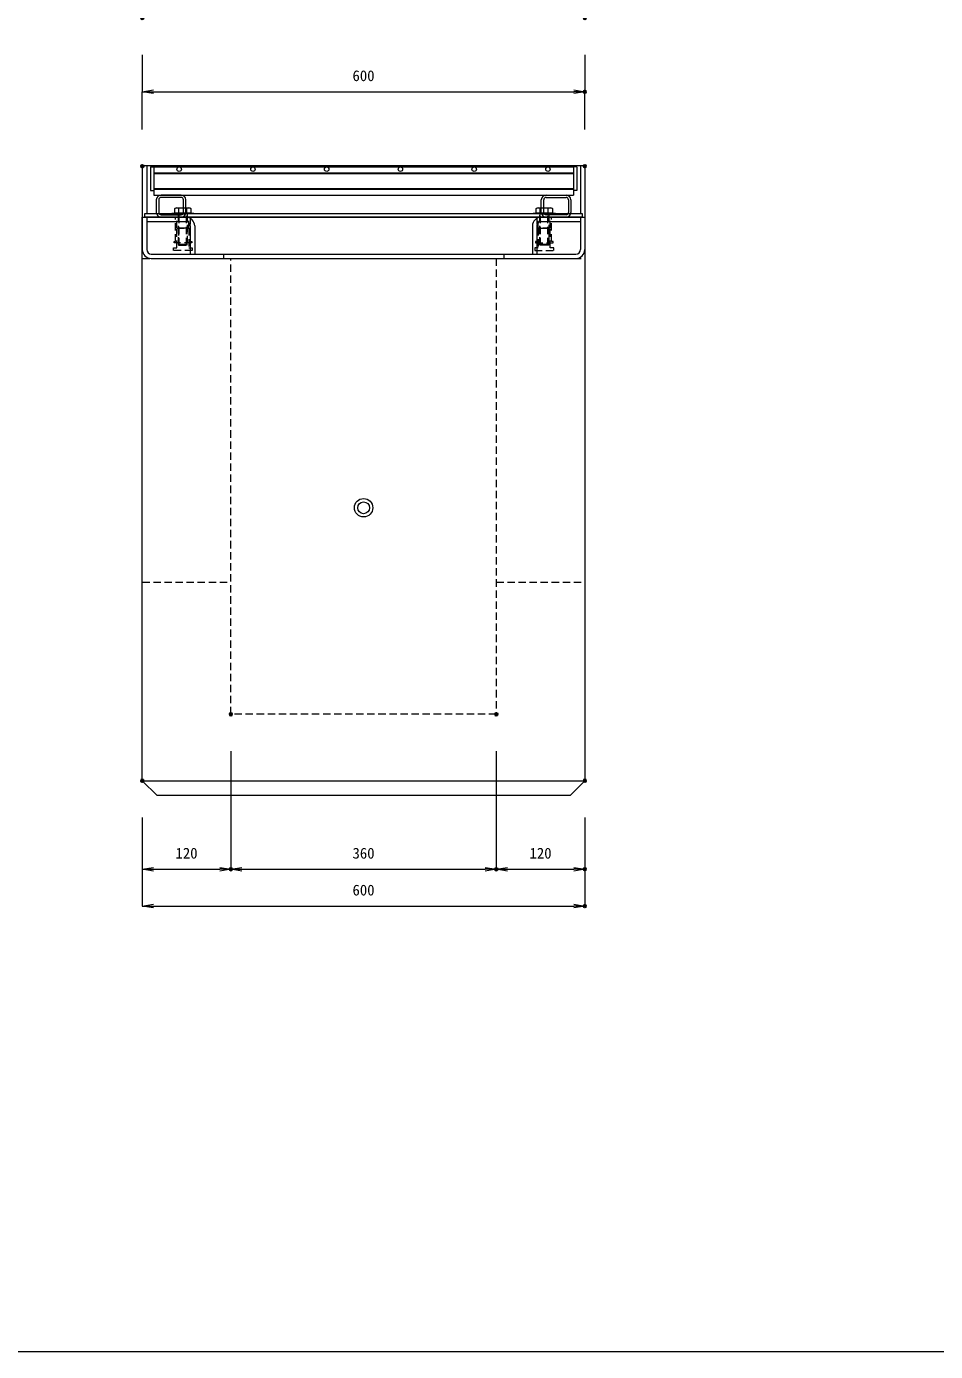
# Model space of a CAD drawing. Units: millimetres, scale not verified. Extents: x -4001 to -111, y -120 to 2720.
# Drawn here: x -2768 to -1536, y -120 to 1676 of the extents above; entities that cross this region are included whole.
import ezdxf
from ezdxf.enums import TextEntityAlignment as Align

# ---------------------------------------------------------------- set-up
doc = ezdxf.new("R2010")
doc.units = ezdxf.units.MM
doc.header["$LTSCALE"] = 20
doc.header["$PDMODE"] = 32
doc.header["$PDSIZE"] = 4
doc.linetypes.add('USER1', pattern=[0.75, 0.5, -0.25])
for name, color, linetype, lineweight in [('0-1_TITLE', 7, 'Continuous', 18), ('0-3_KIJUN', 3, 'Continuous', 18), ('0-5_SUNPO', 3, 'Continuous', 18), ('0-6_UKEWAKU', 4, 'Continuous', 18), ('0-7_GRE', 5, 'Continuous', 18), ('0-9__0-0_0', 7, 'Continuous', 18)]:
    doc.layers.add(name, color=color, linetype=linetype, lineweight=lineweight)
doc.layers.add('0-A__0-2_DEFPOINTS', color=7, linetype='Continuous')
doc.styles.add('ＭＳ ゴシック', font='')
doc.styles.get('ＭＳ ゴシック').set_extended_font_data('MS Gothic')

# ---------------------------------------------------------------- blocks, each defined once
blk = doc.blocks.new('W1-2_INST_C')
at = {"layer": '0-3_KIJUN', "color": 7, "linetype": 'USER1'}
for p, q in [((-8.23, -15), (-8.23, 0)), ((8.22, -15), (8.22, 0))]:
    blk.add_line(p, q, dxfattribs=at)
for points in [[(10, 0), (-10, 0), (-10, -33), (-12, -33), (-12, -35), (12, -35), (12, -33), (10, -33)], [(8.22, -15), (-8.23, -15), (-8.23, -41.5), (-12.75, -41.5), (-12.75, -45), (12.75, -45), (12.75, -41.5), (8.22, -41.5)], [(-6, -15), (6, -15), (6, -38), (-6, -38)]]:
    blk.add_lwpolyline(points, close=True, dxfattribs=at)
blk = doc.blocks.new('_OPEN')
at = {"layer": '0-9__0-0_0'}
blk.add_line((0, 0), (-1, 0), dxfattribs=at)
blk.add_lwpolyline([(-1, 0.167), (0, 0), (-1, -0.167)], dxfattribs=at)
blk = doc.blocks.new('_D5')
at = {"layer": '0-5_SUNPO'}
for p, q in [((1380.02, 1817.93), (1380.02, 1868.93)), ((1395.02, 1868.93), (1965.02, 1868.93)), ((1980.02, 1817.93), (1980.02, 1868.93))]:
    blk.add_line(p, q, dxfattribs=at)
at = {"layer": '0-A__0-2_DEFPOINTS'}
for p in [(1980.02, 1868.93), (1380.02, 1767.93), (1980.02, 1767.93)]:
    blk.add_point(p, dxfattribs=at)
at = {"layer": '0-5_SUNPO', "xscale": 15, "yscale": 15, "rotation": 180}
blk.add_blockref('_OPEN', (1380.02, 1868.93), dxfattribs=at)
at = {"layer": '0-5_SUNPO', "xscale": 15, "yscale": 15}
blk.add_blockref('_OPEN', (1980.02, 1868.93), dxfattribs=at)
at = {"layer": '0-5_SUNPO', "color": 7, "style": 'ＭＳ ゴシック'}
blk.add_text('600', height=14.66, dxfattribs=at).set_placement((1665.02, 1878.93), align=Align.BOTTOM_LEFT)
blk = doc.blocks.new('_D6')
at = {"layer": '0-5_SUNPO'}
for p, q in [((1380.02, 1918.93), (1380.02, 1868.93)), ((1980.02, 1918.93), (1980.02, 1868.93)), ((1395.02, 1868.93), (1965.02, 1868.93))]:
    blk.add_line(p, q, dxfattribs=at)
at = {"layer": '0-A__0-2_DEFPOINTS'}
for p in [(1380.02, 1968.93), (1980.02, 1968.93), (1980.02, 1868.93)]:
    blk.add_point(p, dxfattribs=at)
at = {"layer": '0-5_SUNPO', "xscale": 15, "yscale": 15, "rotation": 180}
blk.add_blockref('_OPEN', (1380.02, 1868.93), dxfattribs=at)
at = {"layer": '0-5_SUNPO', "xscale": 15, "yscale": 15}
blk.add_blockref('_OPEN', (1980.02, 1868.93), dxfattribs=at)
at = {"layer": '0-5_SUNPO', "color": 7, "style": 'ＭＳ ゴシック'}
blk.add_text('600', height=14.66, dxfattribs=at).set_placement((1665.02, 1878.93), align=Align.BOTTOM_LEFT)
blk = doc.blocks.new('_D45')
at = {"layer": '0-5_SUNPO'}
for p, q in [((1500.02, 974.93), (1500.02, 814.93)), ((1380.02, 884.93), (1380.02, 814.93)), ((1395.02, 814.93), (1485.02, 814.93))]:
    blk.add_line(p, q, dxfattribs=at)
at = {"layer": '0-A__0-2_DEFPOINTS'}
for p in [(1500.02, 1024.93), (1380.02, 934.93), (1500.02, 814.93)]:
    blk.add_point(p, dxfattribs=at)
at = {"layer": '0-5_SUNPO', "xscale": 15, "yscale": 15, "rotation": 180}
blk.add_blockref('_OPEN', (1380.02, 814.93), dxfattribs=at)
at = {"layer": '0-5_SUNPO', "xscale": 15, "yscale": 15}
blk.add_blockref('_OPEN', (1500.02, 814.93), dxfattribs=at)
at = {"layer": '0-5_SUNPO', "color": 7, "style": 'ＭＳ ゴシック'}
blk.add_text('120', height=14.66, dxfattribs=at).set_placement((1425.02, 824.93), align=Align.BOTTOM_LEFT)
blk = doc.blocks.new('_D46')
at = {"layer": '0-5_SUNPO'}
for p, q in [((1500.02, 974.93), (1500.02, 814.93)), ((1860.02, 974.93), (1860.02, 814.93)), ((1515.02, 814.93), (1845.02, 814.93))]:
    blk.add_line(p, q, dxfattribs=at)
at = {"layer": '0-A__0-2_DEFPOINTS'}
for p in [(1500.02, 1024.93), (1860.02, 1024.93), (1860.02, 814.93)]:
    blk.add_point(p, dxfattribs=at)
at = {"layer": '0-5_SUNPO', "xscale": 15, "yscale": 15, "rotation": 180}
blk.add_blockref('_OPEN', (1500.02, 814.93), dxfattribs=at)
at = {"layer": '0-5_SUNPO', "xscale": 15, "yscale": 15}
blk.add_blockref('_OPEN', (1860.02, 814.93), dxfattribs=at)
at = {"layer": '0-5_SUNPO', "color": 7, "style": 'ＭＳ ゴシック'}
blk.add_text('360', height=14.66, dxfattribs=at).set_placement((1665.02, 824.93), align=Align.BOTTOM_LEFT)
blk = doc.blocks.new('_D47')
at = {"layer": '0-5_SUNPO'}
for p, q in [((1860.02, 974.93), (1860.02, 814.93)), ((1980.02, 884.93), (1980.02, 814.93)), ((1875.02, 814.93), (1965.02, 814.93))]:
    blk.add_line(p, q, dxfattribs=at)
at = {"layer": '0-A__0-2_DEFPOINTS'}
for p in [(1860.02, 1024.93), (1980.02, 934.93), (1980.02, 814.93)]:
    blk.add_point(p, dxfattribs=at)
at = {"layer": '0-5_SUNPO', "xscale": 15, "yscale": 15, "rotation": 180}
blk.add_blockref('_OPEN', (1860.02, 814.93), dxfattribs=at)
at = {"layer": '0-5_SUNPO', "xscale": 15, "yscale": 15}
blk.add_blockref('_OPEN', (1980.02, 814.93), dxfattribs=at)
at = {"layer": '0-5_SUNPO', "color": 7, "style": 'ＭＳ ゴシック'}
blk.add_text('120', height=14.66, dxfattribs=at).set_placement((1905.02, 824.93), align=Align.BOTTOM_LEFT)
blk = doc.blocks.new('_D48')
at = {"layer": '0-5_SUNPO'}
for p, q in [((1380.02, 884.93), (1380.02, 764.93)), ((1980.02, 884.93), (1980.02, 764.93)), ((1395.02, 764.93), (1965.02, 764.93))]:
    blk.add_line(p, q, dxfattribs=at)
at = {"layer": '0-A__0-2_DEFPOINTS'}
for p in [(1380.02, 934.93), (1980.02, 934.93), (1980.02, 764.93)]:
    blk.add_point(p, dxfattribs=at)
at = {"layer": '0-5_SUNPO', "xscale": 15, "yscale": 15, "rotation": 180}
blk.add_blockref('_OPEN', (1380.02, 764.93), dxfattribs=at)
at = {"layer": '0-5_SUNPO', "xscale": 15, "yscale": 15}
blk.add_blockref('_OPEN', (1980.02, 764.93), dxfattribs=at)
at = {"layer": '0-5_SUNPO', "color": 7, "style": 'ＭＳ ゴシック'}
blk.add_text('600', height=14.66, dxfattribs=at).set_placement((1665.02, 774.93), align=Align.BOTTOM_LEFT)
blk = doc.blocks.new('M16_insert')
at = {"layer": '0-3_KIJUN'}
for radius in [12.5, 8]:
    blk.add_circle((0, 0), radius, dxfattribs=at)
blk = doc.blocks.new('A$C26397C12')
at = {"layer": '0-7_GRE'}
for p, q in [((0, 0), (0, -32)), ((0, 0), (4.5, 0)), ((4.5, 0), (4.5, -32)), ((4.5, 0), (4.5, -38)), ((4.5, 0), (573.5, 0)), ((573.5, 0), (573.5, -32)), ((578, 0), (573.5, 0)), ((573.5, 0), (573.5, -38)), ((578, 0), (578, -32)), ((4.5, -8), (573.5, -8)), ((4.5, -9), (573.5, -9)), ((0, -32), (4.5, -32)), ((4.5, -29), (573.5, -29)), ((4.5, -30), (573.5, -30)), ((578, -32), (573.5, -32)), ((4.5, -38), (573.5, -38)), ((8, -44.4), (8, -61.6)), ((11.2, -44.4), (11.2, -61.6)), ((41.6, -38), (14.4, -38)), ((41.6, -41.2), (14.4, -41.2)), ((44.8, -61.6), (44.8, -44.4)), ((48, -61.6), (48, -44.4)), ((530, -61.6), (530, -44.4)), ((533.2, -61.6), (533.2, -44.4)), ((536.4, -38), (563.6, -38)), ((536.4, -41.2), (563.6, -41.2)), ((566.8, -44.4), (566.8, -61.6)), ((570, -44.4), (570, -61.6)), ((14.4, -64.8), (41.6, -64.8)), ((14.4, -68), (41.6, -68)), ((563.6, -64.8), (536.4, -64.8)), ((563.6, -68), (536.4, -68))]:
    blk.add_line(p, q, dxfattribs=at)
for centre in [(39, -3), (139, -3), (239, -3), (339, -3), (439, -3), (539, -3)]:
    blk.add_circle(centre, 3, dxfattribs=at)
for centre, radius, start, end in [((14.4, -44.4), 6.4, 90, 180), ((14.4, -44.4), 3.2, 90, 180), ((41.6, -44.4), 6.4, 0, 90), ((41.6, -44.4), 3.2, 0, 90), ((536.4, -44.4), 6.4, 90, 180), ((536.4, -44.4), 3.2, 90, 180), ((563.6, -44.4), 6.4, 0, 90), ((563.6, -44.4), 3.2, 0, 90), ((14.4, -61.6), 6.4, 180, 270), ((14.4, -61.6), 3.2, 180, 270), ((41.6, -61.6), 3.2, 270, 0), ((41.6, -61.6), 6.4, 270, 0), ((536.4, -61.6), 6.4, 180, 270), ((536.4, -61.6), 3.2, 180, 270), ((563.6, -61.6), 3.2, 270, 0), ((563.6, -61.6), 6.4, 270, 0)]:
    blk.add_arc(centre, radius, start, end, dxfattribs=at)
blk = doc.blocks.new('A$C47765BBA')
at = {"layer": '0-6_UKEWAKU'}
for p, q in [((0, 0), (600, 0)), ((0, 0), (0, -114)), ((6, 0), (6, -65.5)), ((594, 0), (594, -65.5)), ((600, 0), (600, -114)), ((0, -70), (59, -70)), ((597, -65.5), (3, -65.5)), ((3, -65.5), (3, -70)), ((597, -70), (3, -70)), ((6, -70), (6, -114)), ((541, -70), (600, -70)), ((594, -70), (594, -114)), ((597, -70), (597, -65.5)), ((6, -76), (59, -76)), ((65, -82), (65, -120)), ((71, -82), (71, -120)), ((529, -82), (529, -120)), ((535, -82), (535, -120)), ((541, -76), (594, -76)), ((12, -120), (588, -120)), ((110, -120), (110, -126)), ((490, -120), (490, -126)), ((12, -126), (588, -126))]:
    blk.add_line(p, q, dxfattribs=at)
for centre, radius, start, end in [((59, -82), 12, 0, 90), ((541, -82), 12, 90, 180), ((59, -82), 6, 0, 90), ((541, -82), 6, 90, 180), ((12, -114), 12, 180, 270), ((12, -114), 6, 180, 270), ((588, -114), 6, 270, 0), ((588, -114), 12, 270, 0)]:
    blk.add_arc(centre, radius, start, end, dxfattribs=at)
blk = doc.blocks.new('A$C633F5666')
at = {"layer": '0-3_KIJUN'}
for p, q in [((-15, 43.5), (15, 43.5)), ((-15, 42.5), (-15, 43.5)), ((15, 42.5), (-15, 42.5)), ((10.95, 43.5), (-10.95, 43.5)), ((-9.22, 50.5), (9.22, 50.5)), ((-5.47, 43.5), (-5.47, 49.5)), ((5.5, 43.5), (5.5, 49.5)), ((15, 43.5), (15, 42.5))]:
    blk.add_line(p, q, dxfattribs=at)
at = {"layer": '0-3_KIJUN', "linetype": 'USER1'}
for p, q in [((-6, 42.5), (6, 42.5)), ((-6, 1), (-6, 42.5)), ((-5, 0), (-5, 42.5)), ((5, 0), (5, 42.5)), ((6, 42.5), (6, 1)), ((-5, 0), (-6, 1)), ((6, 1), (-6, 1)), ((5, 0), (-5, 0)), ((6, 1), (5, 0))]:
    blk.add_line(p, q, dxfattribs=at)
at = {"layer": '0-3_KIJUN'}
for points in [[(-10.95, 43.5), (-10.95, 49.5), (-9.22, 50.5)], [(9.22, 50.5), (10.95, 49.5), (10.95, 43.5)]]:
    blk.add_lwpolyline(points, dxfattribs=at)
for centre, radius, start, end in [((-8.21, 46.24), 4.26, 49.93201, 130.06799), ((0.02, 34.96), 15.54, 69.33427, 110.66573), ((8.23, 46.29), 4.21, 49.666, 130.334)]:
    blk.add_arc(centre, radius, start, end, dxfattribs=at)

msp = doc.modelspace()

# ---------------------------------------------------------------- linework, layer by layer
at = {"layer": '0-1_TITLE', "color": 2}
msp.add_lwpolyline([(-4000.72, -120.09), (-110.72, -120.09), (-110.72, 2719.91), (-4000.72, 2719.91)], close=True, dxfattribs=at)
at = {"layer": '0-3_KIJUN', "color": 7, "linetype": 'USER1'}
for p, q in [((-2611.23, 1361.71), (-2011.23, 1361.71)), ((-2611.23, 922.71), (-2491.23, 922.71)), ((-2131.23, 922.71), (-2011.23, 922.71))]:
    msp.add_line(p, q, dxfattribs=at)
at = {"layer": '0-3_KIJUN', "color": 7}
msp.add_line((-2611.23, 653.71), (-2011.23, 653.71), dxfattribs=at)
msp.add_lwpolyline([(-2011.23, 1417.71), (-2011.23, 653.71), (-2031.23, 633.71), (-2591.23, 633.71), (-2611.23, 653.71), (-2611.23, 1417.71)], close=True, dxfattribs=at)
at = {"layer": '0-3_KIJUN', "color": 7, "linetype": 'USER1'}
msp.add_lwpolyline([(-2131.23, 1361.71), (-2131.23, 743.71), (-2491.23, 743.71), (-2491.23, 1361.71)], dxfattribs=at)

# ---------------------------------------------------------------- block references
at = {"layer": '0-3_KIJUN'}
for name, p in [('A$C633F5666', (-2556.23, 1379.71)), ('A$C633F5666', (-2066.23, 1379.71)), ('W1-2_INST_C', (-2066.23, 1417.71)), ('W1-2_INST_C', (-2066.23, 1417.71)), ('M16_insert', (-2311.23, 1023.71))]:
    msp.add_blockref(name, p, dxfattribs=at)
at = {"layer": '0-3_KIJUN', "xscale": -1}
msp.add_blockref('W1-2_INST_C', (-2556.23, 1417.71), dxfattribs=at)
msp.add_blockref('W1-2_INST_C', (-2556.23, 1417.71), dxfattribs=at)
at = {"layer": '0-5_SUNPO'}
for name in ['_D6', '_D5', '_D45', '_D46', '_D47', '_D48']:
    msp.add_blockref(name, (-3991.25, -281.21), dxfattribs=at)
at = {"layer": '0-6_UKEWAKU'}
msp.add_blockref('A$C47765BBA', (-2611.23, 1487.71), dxfattribs=at)
at = {"layer": '0-7_GRE'}
msp.add_blockref('A$C26397C12', (-2600.23, 1485.71), dxfattribs=at)

doc.saveas('drawing.dxf')
